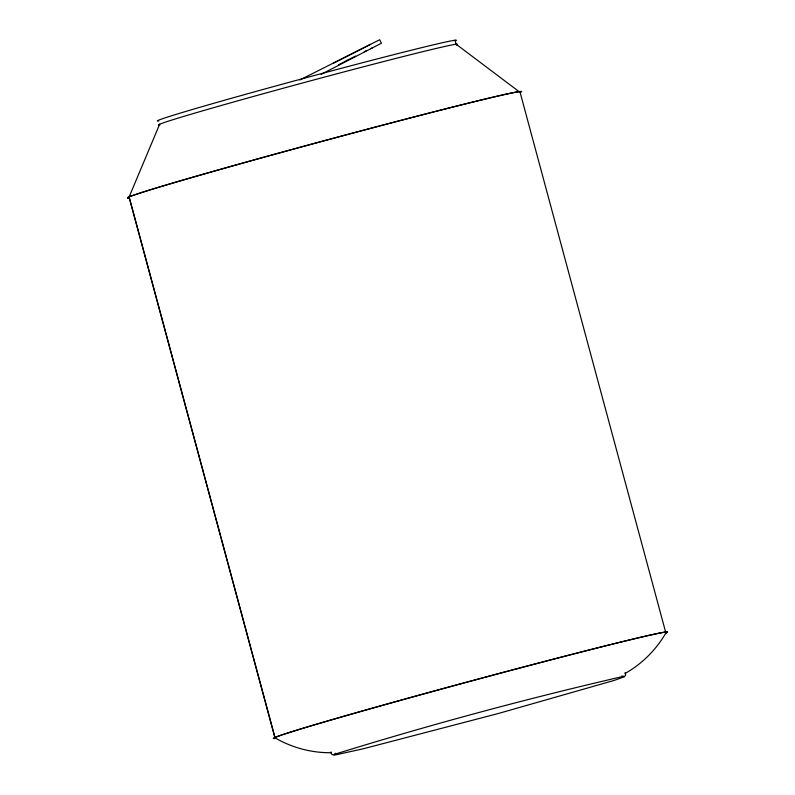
<?xml version="1.0" encoding="UTF-8"?>
<svg xmlns="http://www.w3.org/2000/svg" width="795" height="795" viewBox="0 0 795 795"><rect width="100%" height="100%" fill="white"/><g stroke="black" fill="none" stroke-linecap="round" stroke-linejoin="round"><path stroke-width="1.19" d="M625.158 672.57L625.546 675.263L624.363 676.823L614.008 680.46L498.515 713.453L363.474 748.731L334.317 755.161L331.853 754.495L330.968 751.941L331.187 753.342M129.138 196.902L159.666 124.209M335.331 753.749L335.738 753.213M370.609 44.331L333.701 63.044M625.297 673.335C642.082 663.855 656.173 649.744 665.822 633.058A203.729 3.915 -15.1 0 0 470.044 681.295A203.729 3.915 -15.1 0 0 275.786 738.277C292.52 747.847 311.809 752.964 331.098 752.696M338.581 64.822L344.801 61.583M345.209 61.225L347.783 59.903M299.804 79.987L379.652 39.75L381.431 43.248L321.16 74.332M348.359 59.754L355.594 56.067M364.259 51.705L366.972 50.363M370.55 48.624L372.398 47.829M334.804 754.157L334.188 754.415C429.608 724.851 526.27 698.755 623.618 676.326L621.68 676.078M456.151 44.222L519.125 91.683A203.709 3.915 -15.1 0 0 297.877 147.89A203.709 3.915 -15.1 0 0 129.307 197.905L275.13 738.456A204.106 3.915 -15.1 0 1 469.746 681.365A204.106 3.915 -15.1 0 1 665.892 633.039L519.87 91.485M455.068 40.217L456.28 44.997A154.866 2.971 -15.1 0 0 307.466 81.666A154.866 2.971 -15.1 0 0 159.805 124.984M129.108 196.912L274.961 737.442M625.407 673.166L625.635 674.597M158.722 120.969A154.866 2.971 -15.1 0 1 306.383 77.652A154.866 2.971 -15.1 0 1 455.197 40.982M129.287 197.925A204.106 3.915 -15.1 0 1 323.903 140.824A204.106 3.915 -15.1 0 1 520.039 92.498"/></g></svg>
